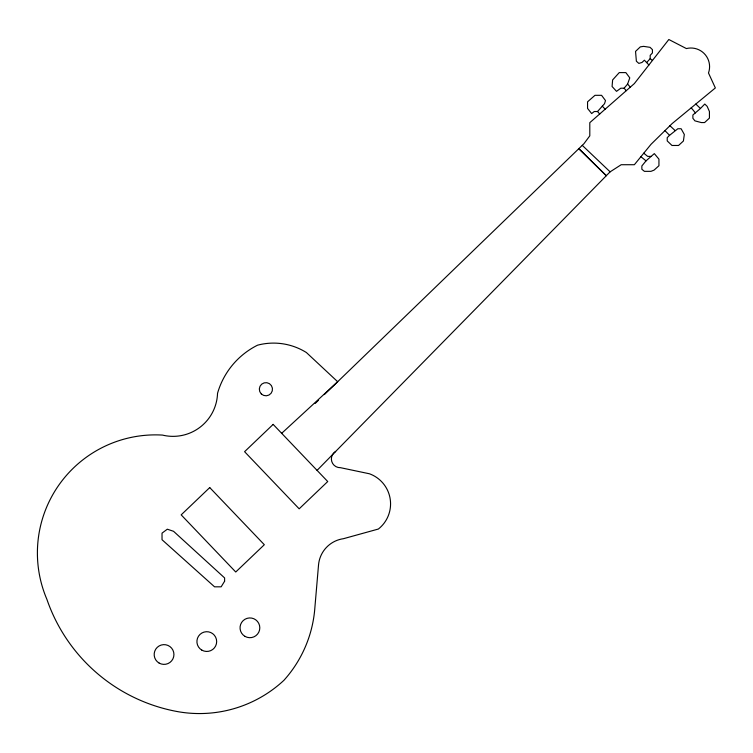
<?xml version="1.0" encoding="UTF-8"?>
<svg xmlns="http://www.w3.org/2000/svg" width="753" height="753" viewBox="0 0 753 753"><rect width="100%" height="100%" fill="white"/><g stroke="black" fill="none" stroke-linecap="round" stroke-linejoin="round"><path stroke-width="1.13" d="M624.096 88.214L627.588 84.082L629.781 77.87L625.847 72.599L619.258 72.599L612.631 79.922L612.076 86.482L616.519 91.348L620.801 88.214L624.096 88.214L626.261 90.689M646.018 160.86L641.857 165.961L641.857 169.256L644.399 171.345L650.978 171.345L654.046 170.14L658.941 165.735L658.941 159.156L654.329 153.612L646.018 160.86L640.916 156.69M597.524 111.519L604.508 103.726L605.516 100.591L601.572 95.32L594.983 95.32L587.556 101.824L587.556 108.413L591.66 113.562L594.239 111.519L597.524 111.519L599.699 113.995M646.648 62.584L650.187 58.64L650.187 55.346L652.427 52.936L652.427 49.642L650.074 47.335L643.561 46.357L640.314 46.874L635.541 51.402L636.379 61.228L638.845 63.412L641.998 62.461L644.389 60.193L648.917 64.974M700.431 108.507L704.78 104.036L707.142 106.333L709.43 111.519L709.43 118.099L704.592 122.56L701.297 122.56L694.934 120.866L692.882 118.287L692.882 115.002L700.431 108.507L695.828 104.036M317.079 470.371L606.344 175.684L578.812 148.67L606.25 175.713L610.118 171.844L621.197 164.719L634.365 164.719L651.025 144.312L672.165 123.548L715.35 87.941L708.488 72.975A18.656 18.656 0 0 0 686.388 48.569L668.833 39.504L634.346 83.592L589.797 122.673L589.797 135.841L583.895 143.767L324.355 394.591M669.568 135.324L667.224 137.63L667.224 140.924L671.977 145.47L678.566 145.47L683.404 141.009L684.326 134.486L681.126 128.735L677.841 128.735L669.568 135.324L664.955 130.627M315.196 403.439L318.528 400.219M281.678 433.314L337.673 381.724L306.377 352.517A62.094 62.094 0 0 0 257.535 345.194A77.578 77.578 0 0 0 217.542 393.292A44.531 44.531 0 0 1 162.46 435.083A118.07 118.07 0 0 0 46.902 599.35A170.507 170.507 0 0 0 176.371 711.387A123.925 123.925 0 0 0 283.919 680.317A121.826 121.826 0 0 0 314.876 607.615L318.528 564.966A29.019 29.019 0 0 1 343.453 538.696L378.364 529.039A32.021 32.021 0 0 0 369.45 473.778L340.45 467.679A8.735 8.735 0 0 1 335.65 451.442M650.978 156.389L647.693 156.389L643.768 153.198M650.187 58.64L652.427 60.475M669.935 125.732L675.074 130.523M582.257 145.348L610.118 171.844M602.287 106.154L605.177 109.185M627.588 84.082L630.308 87.141M691.235 107.82L695.424 112.903M224.61 581.222L221.147 586.822L214.558 586.822L162.027 539.722L162.027 533.143L167.307 529.199L173.548 531.298L224.61 577.928L224.61 581.222M273.151 424.391L244.584 451.687L299.167 508.821L327.734 481.534L273.151 424.391M209.739 487.577L181.172 514.864L235.745 572.007L264.322 544.72L209.739 487.577M244.989 636.37A9.874 9.874 0 0 0 259.804 627.814A9.874 9.874 0 0 0 244.989 619.258A9.874 9.874 0 0 0 244.989 636.37M201.851 650.131A9.874 9.874 0 0 0 216.666 641.575A9.874 9.874 0 0 0 201.851 633.028A9.874 9.874 0 0 0 201.851 650.131M159.118 663.064A9.874 9.874 0 0 0 173.934 654.508A9.874 9.874 0 0 0 159.118 645.952A9.874 9.874 0 0 0 159.118 663.064M261.282 393.913A6.589 6.589 0 0 0 272.275 390.882A6.589 6.589 0 0 0 264.152 382.872A6.589 6.589 0 0 0 261.282 393.913"/></g></svg>
